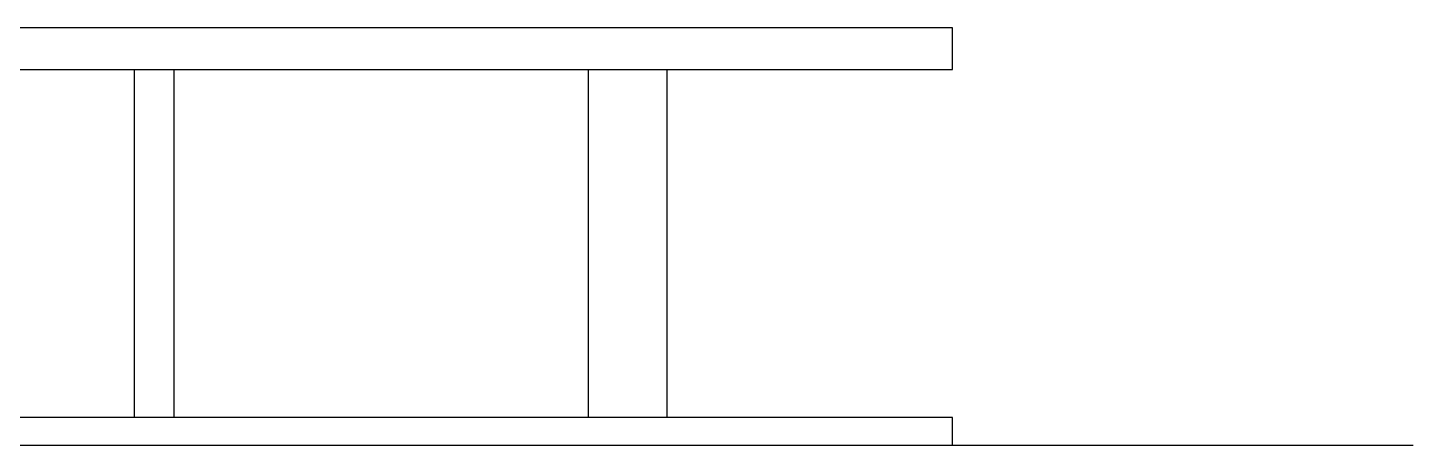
# Model space of a CAD drawing. Header units: centimetres. Extents: x -3096 to 13885, y -3131 to 5891.
# Drawn here: x 12891 to 13885, y 4971 to 5271 of the extents above; entities that cross this region are included whole.
import ezdxf

# ---------------------------------------------------------------- set-up
doc = ezdxf.new("R2010")
doc.units = ezdxf.units.CM

msp = doc.modelspace()

# ---------------------------------------------------------------- linework, layer by layer
for p, q in [((12967.56, 5241.1), (12967.56, 4991.1)), ((12995.86, 5241.1), (12995.86, 4991.1)), ((13293.07, 5241.1), (13293.07, 4991.1)), ((13349.68, 5241.1), (13349.68, 4991.1)), ((11885.06, 4971.1), (13885.06, 4971.1))]:
    msp.add_line(p, q)
for points in [[(13554.56, 5271.1), (12685.06, 5271.1), (12685.06, 5241.1), (13554.56, 5241.1), (13554.56, 5271.1)], [(13554.56, 4971.1), (13554.56, 4991.1), (12685.06, 4991.1)]]:
    msp.add_lwpolyline(points)

doc.saveas('drawing.dxf')
